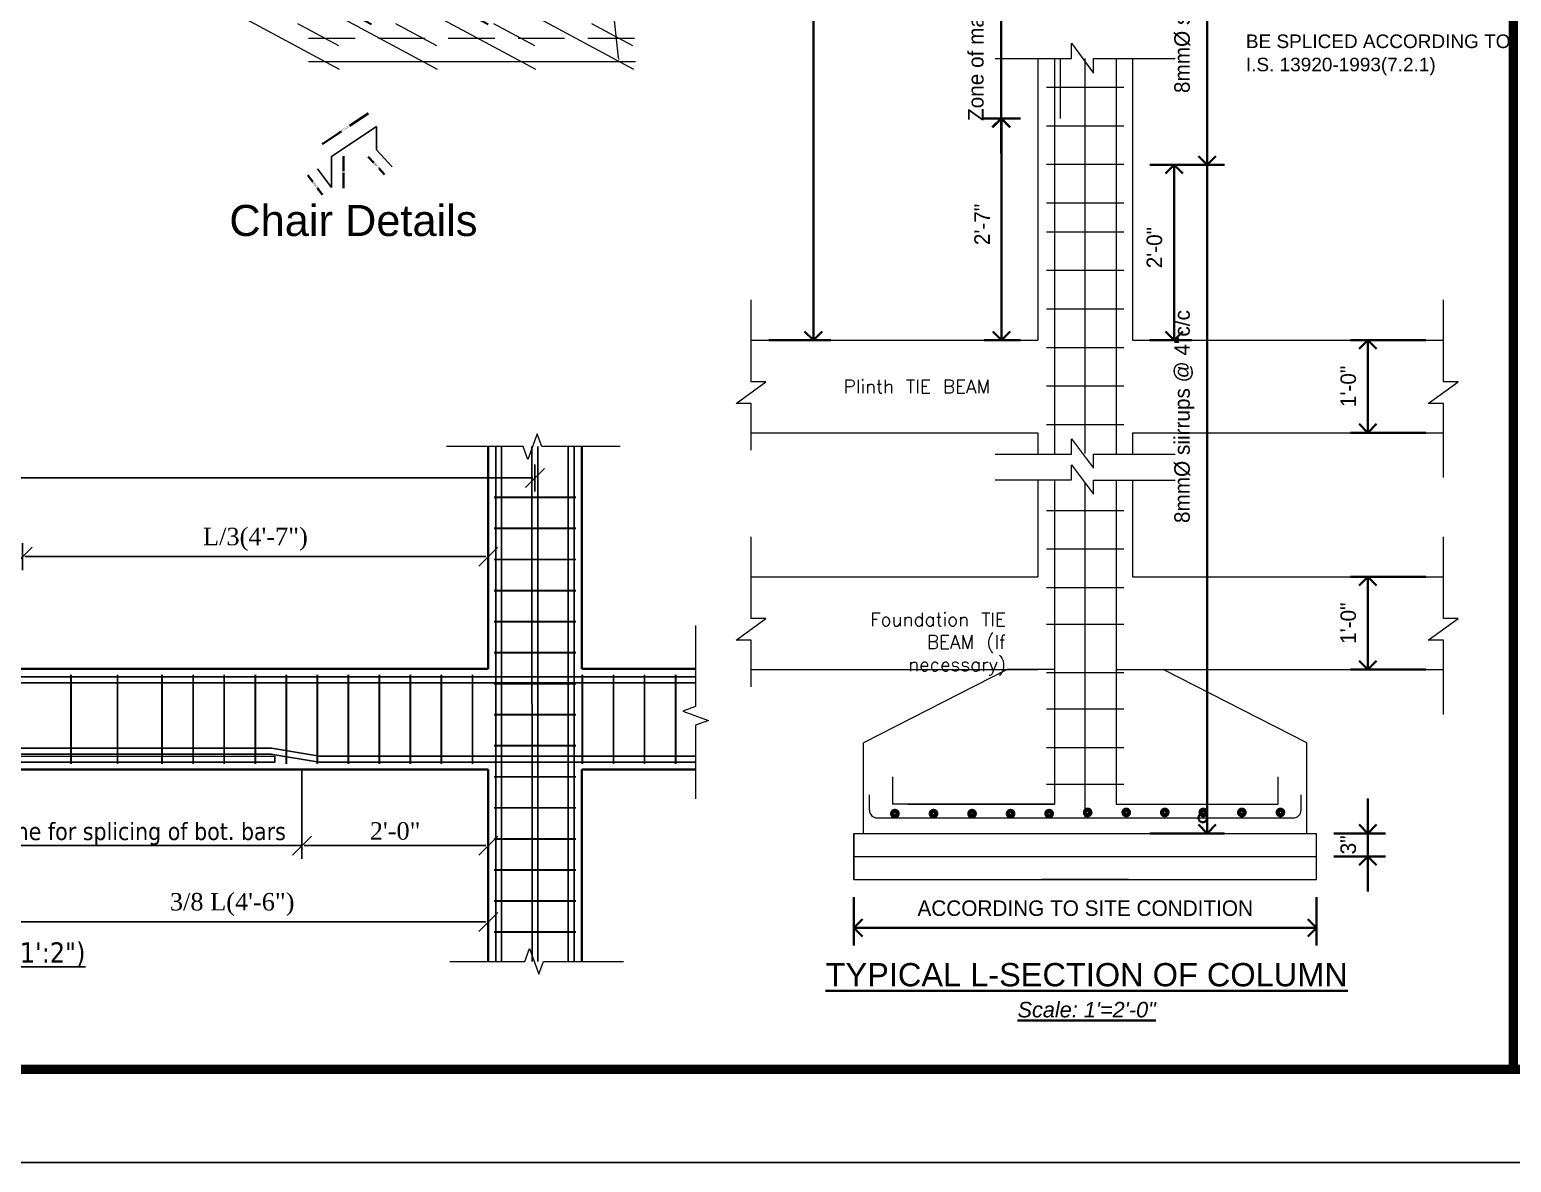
# Model space of a CAD drawing. Header units: inches. Extents: x -9998782 to 66725, y -6520505 to 8308.
# Drawn here: x -4994556 to -4993792, y -3259493 to -3258909 of the extents above; entities that cross this region are included whole.
import ezdxf

# ---------------------------------------------------------------- set-up
doc = ezdxf.new("R2010")
doc.units = ezdxf.units.IN
doc.header["$LTSCALE"] = 2
doc.header["$MEASUREMENT"] = 0
doc.header["$PDMODE"] = 34
doc.linetypes.add('ACAD_ISO02W100', pattern=[15, 12, -3])
doc.linetypes.add('DASHED2', pattern=[0.375, 0.25, -0.125])
doc.layers.get('0').update_dxf_attribs({"linetype": 'CONTINUOUS'})
doc.layers.get('DEFPOINTS').update_dxf_attribs({"color": 141, "linetype": 'CONTINUOUS'})
for name, color, linetype, lineweight in [('0_Dimension', 72, 'CONTINUOUS', 9), ('4TEXT', 7, 'CONTINUOUS', 20), ('BAR', 5, 'CONTINUOUS', 40), ('dimension', 160, 'CONTINUOUS', 15), ('HATCH', 60, 'ACAD_ISO02W100', 13), ('OUTLINE', 1, 'CONTINUOUS', 25), ('Rebars', 1, 'CONTINUOUS', 13), ('STIRRUPS', 14, 'CONTINUOUS', 18), ('TEXT', 181, 'CONTINUOUS', 25), ('texts', 152, 'CONTINUOUS', 35), ('TRENCH', 1, 'CONTINUOUS', 35), ('WALL SEC', 2, 'CONTINUOUS', 35)]:
    doc.layers.add(name, color=color, linetype=linetype, lineweight=lineweight)
doc.layers.add('DIM', color=5, linetype='CONTINUOUS')
doc.layers.add('WAll', color=20, linetype='CONTINUOUS')
doc.styles.add('arial narrow', font='ARIALN.TTF')
doc.styles.add('Capt 1', font='arial.ttf', dxfattribs={"height": 12})
doc.styles.add('Labels', font='arial.ttf', dxfattribs={"height": 8})
doc.styles.add('PRABIN', font='BKANT.TTF', dxfattribs={"height": 8})
doc.styles.add('PUMORI', font='arial.ttf')
doc.styles.add('ROMANS', font='Romans.shx', dxfattribs={"width": 0.8})
doc.styles.add('S2', font='txt.shx', dxfattribs={"height": 3})
doc.styles.add('TAHOMA', font='tahoma.ttf', dxfattribs={"height": 9})
doc.styles.add('times new roman', font='times.ttf', dxfattribs={"height": 7})
doc.dimstyles.new('1', dxfattribs={"dimtxt": 3, "dimasz": 0.15, "dimexe": 1, "dimexo": 1, "dimgap": 0.055, "dimtad": 1, "dimdec": 3, "dimlfac": 1000, "dimzin": 0, "dimdsep": 46, "dimlunit": 4, "dimtxsty": 'ROMANS', "dimblk": 'OBLIQUE', "dimcen": 0, "dimdle": 0.15, "dimclrd": 4, "dimclre": 4, "dimclrt": 7, "dimadec": 0, "dimazin": 0, "dimtfac": 1, "dimtdec": 3, "dimtofl": 0, "dimtmove": 2, "dimatfit": 3, "dimldrblk": 'OBLIQUE', "dimfxl": 2, "dimfxlon": 1, "dimtolj": 1, "dimtzin": 0, "dimlwd": -1, "dimarcsym": 0})
doc.dimstyles.new('ARROW', dxfattribs={"dimscale": 96, "dimtxt": 9, "dimasz": 0.125, "dimexe": 0.078125, "dimexo": 0.09375, "dimgap": 0.03125, "dimtad": 1, "dimdec": 0, "dimzin": 3, "dimdsep": 46, "dimlunit": 4, "dimtxsty": 'TAHOMA', "dimcen": 0.09375, "dimclrd": 256, "dimclre": 256, "dimclrt": 256, "dimadec": 0, "dimazin": 0, "dimtfac": 1, "dimtdec": 0, "dimtmove": 0, "dimatfit": 3, "dimfxl": 1, "dimfrac": 2, "dimtolj": 1, "dimtzin": 0, "dimarcsym": 0})
doc.dimstyles.new("Copy of S-2'", dxfattribs={"dimscale": 96, "dimtxt": 9, "dimasz": 0.09375, "dimexe": 0.09375, "dimexo": 0.09375, "dimgap": 0.0625, "dimtad": 1, "dimdec": 0, "dimlfac": 0.25, "dimzin": 3, "dimdsep": 46, "dimlunit": 3, "dimtxsty": 'PRABIN', "dimblk": 'OPEN90', "dimcen": 0.09375, "dimdle": 0.09375, "dimclrd": 256, "dimclre": 34, "dimclrt": 256, "dimadec": 0, "dimazin": 1, "dimtfac": 1, "dimtdec": 0, "dimtix": 1, "dimtmove": 0, "dimatfit": 3, "dimldrblk": 'DOTSMALL', "dimfxl": 1, "dimtolj": 1, "dimtzin": 1, "dimarcsym": 0})
doc.dimstyles.new("gan2'", dxfattribs={"dimscale": 96, "dimtxt": 0.09375, "dimasz": 0.012, "dimexe": 0.09375, "dimexo": 0.15625, "dimgap": 0.03, "dimtad": 1, "dimdec": 1, "dimlfac": 0.25, "dimzin": 3, "dimdsep": 46, "dimlunit": 4, "dimtxsty": 'times new roman', "dimblk": 'gg', "dimcen": 0.09375, "dimdle": 0.09375, "dimse1": 1, "dimse2": 1, "dimclre": 34, "dimadec": 0, "dimazin": 0, "dimtfac": 1, "dimtdec": 1, "dimtix": 1, "dimtmove": 0, "dimatfit": 3, "dimfxl": 1, "dimfrac": 2, "dimtolj": 1, "dimtzin": 1, "dimarcsym": 0})

# ---------------------------------------------------------------- blocks, each defined once
blk = doc.blocks.new('*D167')
at = {"layer": '0_Dimension', "color": 0, "linetype": 'Continuous', "lineweight": -2, "transparency": 16777216}
for p, q in [((143016.37, -37331.14), (143006.86, -37337.47)), ((142993.06, -37346.65), (143002.56, -37340.33))]:
    blk.add_line(p, q, dxfattribs=at)
at = {"layer": '0_Dimension', "color": 0, "linetype": 'Continuous', "lineweight": 5, "transparency": 16777216}
for p, q in [((143016.64, -37331.56), (143016.09, -37330.73)), ((142993.33, -37347.07), (142992.78, -37346.24))]:
    blk.add_line(p, q, dxfattribs=at)
at = {"layer": 'DEFPOINTS', "color": 0, "linetype": 'Continuous', "transparency": 16777216}
for p in [(143016.37, -37331.14), (143020.75, -37337.74), (142997.44, -37353.25)]:
    blk.add_point(p, dxfattribs=at)
at = {"layer": '0_Dimension', "linetype": 'Continuous', "transparency": 16777216, "insert": (143004.71, -37338.9), "char_height": 1, "attachment_point": 5, "rotation": 33.63863, "style": 'arial narrow'}
blk.add_mtext('\\A1;2\'-4" [711.20]', dxfattribs=at)
blk = doc.blocks.new('_Oblique')
at = {"color": 0, "linetype": 'ByBlock', "lineweight": -2}
blk.add_line((-0.5, -0.5), (0.5, 0.5), dxfattribs=at)
blk = doc.blocks.new('*D168')
at = {"layer": '0_Dimension', "color": 0, "linetype": 'Continuous', "lineweight": 5, "transparency": 16777216}
for p, q in [((143003.23, -37353.25), (143004.23, -37353.25)), ((143003.23, -37369.25), (143004.23, -37369.25))]:
    blk.add_line(p, q, dxfattribs=at)
at = {"layer": '0_Dimension', "color": 0, "linetype": 'Continuous', "lineweight": -2, "transparency": 16777216}
for p, q in [((143003.73, -37353.25), (143003.73, -37360.8)), ((143003.73, -37369.25), (143003.73, -37361.69))]:
    blk.add_line(p, q, dxfattribs=at)
at = {"layer": 'DEFPOINTS', "color": 0, "linetype": 'Continuous', "transparency": 16777216}
for p in [(142997.44, -37353.25), (142997.44, -37369.25), (143003.73, -37369.25)]:
    blk.add_point(p, dxfattribs=at)
at = {"layer": '0_Dimension', "linetype": 'Continuous', "transparency": 16777216, "insert": (143003.73, -37361.25), "char_height": 1, "attachment_point": 5, "rotation": 90, "style": 'arial narrow'}
blk.add_mtext('\\A1;3"', dxfattribs=at)
blk = doc.blocks.new('*D169')
at = {"layer": '0_Dimension', "color": 0, "linetype": 'Continuous', "lineweight": 5, "transparency": 16777216}
for p, q in [((142985.91, -37362.88), (142985.11, -37363.47)), ((142993.09, -37372.49), (142992.29, -37373.09))]:
    blk.add_line(p, q, dxfattribs=at)
at = {"layer": '0_Dimension', "color": 0, "linetype": 'Continuous', "lineweight": -2, "transparency": 16777216}
for p, q in [((142985.51, -37363.18), (142987.9, -37366.37)), ((142992.69, -37372.79), (142990.3, -37369.6))]:
    blk.add_line(p, q, dxfattribs=at)
at = {"layer": 'DEFPOINTS', "color": 0, "linetype": 'Continuous', "transparency": 16777216}
for p in [(142985.51, -37363.18), (142990.27, -37359.63), (142997.44, -37369.25)]:
    blk.add_point(p, dxfattribs=at)
at = {"layer": '0_Dimension', "linetype": 'Continuous', "transparency": 16777216, "insert": (142989.1, -37367.98), "char_height": 1, "attachment_point": 5, "rotation": 306.72217, "style": 'arial narrow'}
blk.add_mtext("\\A1;1' [304.80]", dxfattribs=at)
blk = doc.blocks.new('*D170')
at = {"layer": '0_Dimension', "color": 0, "linetype": 'Continuous', "lineweight": 5, "transparency": 16777216}
for p, q in [((143016.98, -37353.19), (143016.24, -37353.87)), ((143025.08, -37362.04), (143024.35, -37362.72))]:
    blk.add_line(p, q, dxfattribs=at)
at = {"layer": '0_Dimension', "color": 0, "linetype": 'Continuous', "lineweight": -2, "transparency": 16777216}
for p, q in [((143016.61, -37353.53), (143019.3, -37356.47)), ((143024.72, -37362.38), (143022.02, -37359.44))]:
    blk.add_line(p, q, dxfattribs=at)
at = {"layer": 'DEFPOINTS', "color": 0, "linetype": 'Continuous', "transparency": 16777216}
for p in [(143020.75, -37349.74), (143028.86, -37358.58), (143024.72, -37362.38)]:
    blk.add_point(p, dxfattribs=at)
at = {"layer": '0_Dimension', "linetype": 'Continuous', "transparency": 16777216, "insert": (143020.66, -37357.96), "char_height": 1, "attachment_point": 5, "rotation": 312.49167, "style": 'arial narrow'}
blk.add_mtext("\\A1;1' [304.80]", dxfattribs=at)
blk = doc.blocks.new('_Open90')
at = {"color": 0, "linetype": 'ByBlock', "lineweight": -2}
for p, q in [((0, 0), (-1, 0)), ((-0.5, 0.5), (0, 0)), ((0, 0), (-0.5, -0.5))]:
    blk.add_line(p, q, dxfattribs=at)
blk = doc.blocks.new('*D190')
at = {"layer": 'DEFPOINTS', "color": 0, "transparency": 16777216}
for p in [(98328.79, -11583.06), (98567.25, -11583.06), (98328.79, -11607.94)]:
    blk.add_point(p, dxfattribs=at)
at = {"layer": 'DIM', "color": 34, "lineweight": -2, "transparency": 16777216}
for p, q in [((98328.79, -11592.06), (98328.79, -11616.94)), ((98567.25, -11592.06), (98567.25, -11616.94))]:
    blk.add_line(p, q, dxfattribs=at)
at = {"layer": 'DIM', "lineweight": -2, "transparency": 16777216}
blk.add_line((98558.25, -11607.94), (98337.79, -11607.94), dxfattribs=at)
at = {"layer": 'DIM', "lineweight": -2, "transparency": 16777216, "xscale": 9, "yscale": 9, "zscale": 9, "rotation": 180}
blk.add_blockref('_Open90', (98328.79, -11607.94), dxfattribs=at)
at = {"layer": 'DIM', "lineweight": -2, "transparency": 16777216, "xscale": 9, "yscale": 9, "zscale": 9}
blk.add_blockref('_Open90', (98567.25, -11607.94), dxfattribs=at)
at = {"layer": 'DIM', "transparency": 16777216, "insert": (98448.02, -11597.82), "char_height": 8, "attachment_point": 5, "style": 'PRABIN'}
blk.add_mtext('\\A1;ACCORDING TO SITE CONDITION', dxfattribs=at)
blk = doc.blocks.new('_DOTSMALL')
at = {"color": 0, "linetype": 'ByBlock', "const_width": 0.5}
blk.add_lwpolyline([(-0.0625, 0, 1), (0.0625, 0, 1)], format="xyb", close=True, dxfattribs=at)
blk = doc.blocks.new('*D191')
at = {"layer": 'DEFPOINTS', "color": 0, "ltscale": 0.1, "transparency": 16777216}
for p in [(98632.63, -11305.04), (98593.74, -11352.74), (98632.63, -11352.74)]:
    blk.add_point(p, dxfattribs=at)
at = {"layer": 'OUTLINE', "color": 34, "lineweight": -2, "ltscale": 0.1, "transparency": 16777216}
for p, q in [((98623.63, -11305.04), (98584.74, -11305.04)), ((98623.63, -11352.74), (98584.74, -11352.74))]:
    blk.add_line(p, q, dxfattribs=at)
at = {"layer": 'OUTLINE', "lineweight": -2, "ltscale": 0.1, "transparency": 16777216}
blk.add_line((98593.74, -11314.04), (98593.74, -11343.74), dxfattribs=at)
at = {"layer": 'OUTLINE', "lineweight": -2, "ltscale": 0.1, "transparency": 16777216, "xscale": 9, "yscale": 9, "zscale": 9}
for p, rotation in [((98593.74, -11305.04), 90), ((98593.74, -11352.74), 270)]:
    blk.add_blockref('_Open90', p, dxfattribs=dict(at, rotation=rotation))
at = {"layer": 'OUTLINE', "lineweight": 18, "ltscale": 0.1, "transparency": 16777216, "insert": (98583.64, -11328.89), "char_height": 8, "attachment_point": 5, "rotation": 90, "style": 'PRABIN'}
blk.add_mtext('\\A1;1\'-0"', dxfattribs=at)
blk = doc.blocks.new('*D192')
at = {"layer": 'DEFPOINTS', "color": 0, "transparency": 16777216}
for p in [(98423.67, -11190.81), (98404.9, -11305.04), (98423.67, -11305.04)]:
    blk.add_point(p, dxfattribs=at)
at = {"layer": 'DIM', "color": 34, "lineweight": -2, "transparency": 16777216}
for p, q in [((98414.67, -11190.81), (98395.9, -11190.81)), ((98414.67, -11305.04), (98395.9, -11305.04))]:
    blk.add_line(p, q, dxfattribs=at)
at = {"layer": 'DIM', "lineweight": -2, "transparency": 16777216}
blk.add_line((98404.9, -11199.81), (98404.9, -11296.04), dxfattribs=at)
at = {"layer": 'DIM', "lineweight": -2, "transparency": 16777216, "xscale": 9, "yscale": 9, "zscale": 9}
for p, rotation in [((98404.9, -11190.81), 90), ((98404.9, -11305.04), 270)]:
    blk.add_blockref('_Open90', p, dxfattribs=dict(at, rotation=rotation))
at = {"layer": 'DIM', "transparency": 16777216, "insert": (98394.85, -11245.43), "char_height": 8, "attachment_point": 5, "rotation": 90, "style": 'PRABIN'}
blk.add_mtext('\\A1;2\'-7"', dxfattribs=at)
blk = doc.blocks.new('*D193')
at = {"layer": 'DEFPOINTS', "color": 0, "transparency": 16777216}
for p in [(98423.67, -11051.28), (98404.61, -11190.81), (98423.67, -11190.81)]:
    blk.add_point(p, dxfattribs=at)
at = {"layer": 'DIM', "lineweight": -2, "transparency": 16777216}
for p, q in [((98404.61, -11042.28), (98404.61, -11033.28)), ((98404.61, -11051.28), (98404.61, -11190.81)), ((98404.61, -11199.81), (98404.61, -11208.81))]:
    blk.add_line(p, q, dxfattribs=at)
at = {"layer": 'DIM', "color": 34, "lineweight": -2, "transparency": 16777216}
for p, q in [((98414.67, -11051.28), (98395.61, -11051.28)), ((98414.67, -11190.81), (98395.61, -11190.81))]:
    blk.add_line(p, q, dxfattribs=at)
at = {"layer": 'DIM', "lineweight": -2, "transparency": 16777216, "xscale": 9, "yscale": 9, "zscale": 9}
for p, rotation in [((98404.61, -11051.28), 270), ((98404.61, -11190.81), 90)]:
    blk.add_blockref('_Open90', p, dxfattribs=dict(at, rotation=rotation))
at = {"layer": 'DIM', "transparency": 16777216, "insert": (98392.81, -11121.04), "char_height": 8, "attachment_point": 5, "rotation": 90, "style": 'PRABIN'}
blk.add_mtext('\\A1;Zone of main bar over lapping', dxfattribs=at)
blk = doc.blocks.new('*D194')
at = {"layer": 'DEFPOINTS', "color": 0, "transparency": 16777216}
for p in [(98472.36, -11214.66), (98472.36, -11305.04), (98493.82, -11305.04)]:
    blk.add_point(p, dxfattribs=at)
at = {"layer": 'DIM', "color": 34, "lineweight": -2, "transparency": 16777216}
for p, q in [((98481.36, -11214.66), (98502.82, -11214.66)), ((98481.36, -11305.04), (98502.82, -11305.04))]:
    blk.add_line(p, q, dxfattribs=at)
at = {"layer": 'DIM', "lineweight": -2, "transparency": 16777216}
blk.add_line((98493.82, -11223.66), (98493.82, -11296.04), dxfattribs=at)
at = {"layer": 'DIM', "lineweight": -2, "transparency": 16777216, "xscale": 9, "yscale": 9, "zscale": 9}
for p, rotation in [((98493.82, -11214.66), 90), ((98493.82, -11305.04), 270)]:
    blk.add_blockref('_Open90', p, dxfattribs=dict(at, rotation=rotation))
at = {"layer": 'DIM', "transparency": 16777216, "insert": (98483.72, -11257.35), "char_height": 8, "attachment_point": 5, "rotation": 90, "style": 'PRABIN'}
blk.add_mtext('\\A1;2\'-0"', dxfattribs=at)
blk = doc.blocks.new('*D195')
at = {"layer": 'DEFPOINTS', "color": 0, "transparency": 16777216}
for p in [(98472.36, -11027.43), (98510.86, -11027.43), (98472.36, -11214.66)]:
    blk.add_point(p, dxfattribs=at)
at = {"layer": 'DIM', "color": 34, "lineweight": -2, "transparency": 16777216}
for p, q in [((98481.36, -11027.43), (98519.86, -11027.43)), ((98481.36, -11214.66), (98519.86, -11214.66))]:
    blk.add_line(p, q, dxfattribs=at)
at = {"layer": 'DIM', "lineweight": -2, "transparency": 16777216}
blk.add_line((98510.86, -11205.66), (98510.86, -11036.43), dxfattribs=at)
at = {"layer": 'DIM', "lineweight": -2, "transparency": 16777216, "xscale": 9, "yscale": 9, "zscale": 9}
for p, rotation in [((98510.86, -11027.43), 90), ((98510.86, -11214.66), 270)]:
    blk.add_blockref('_Open90', p, dxfattribs=dict(at, rotation=rotation))
at = {"layer": 'DIM', "transparency": 16777216, "insert": (98499.13, -11121.04), "char_height": 8, "attachment_point": 5, "rotation": 90, "style": 'PRABIN'}
blk.add_mtext('\\A1;8mm%%C stirrups @  5"c/c', dxfattribs=at)
blk = doc.blocks.new('*D198')
at = {"layer": 'DEFPOINTS', "color": 0, "transparency": 16777216}
for p in [(98275.84, -10928.07), (98275.84, -11305.04), (98307.89, -11305.04)]:
    blk.add_point(p, dxfattribs=at)
at = {"layer": 'DIM', "color": 34, "lineweight": -2, "transparency": 16777216}
for p, q in [((98284.84, -10928.07), (98316.89, -10928.07)), ((98284.84, -11305.04), (98316.89, -11305.04))]:
    blk.add_line(p, q, dxfattribs=at)
at = {"layer": 'DIM', "lineweight": -2, "transparency": 16777216}
blk.add_line((98307.89, -10937.07), (98307.89, -11296.04), dxfattribs=at)
at = {"layer": 'DIM', "lineweight": -2, "transparency": 16777216, "xscale": 9, "yscale": 9, "zscale": 9}
for p, rotation in [((98307.89, -10928.07), 90), ((98307.89, -11305.04), 270)]:
    blk.add_blockref('_Open90', p, dxfattribs=dict(at, rotation=rotation))
at = {"layer": 'DIM', "transparency": 16777216, "insert": (98297.78, -11078.46), "char_height": 8, "attachment_point": 5, "rotation": 90, "style": 'PRABIN'}
blk.add_mtext('\\A1;FLOOR  HEIGHT', dxfattribs=at)
blk = doc.blocks.new('*D199')
at = {"layer": 'DEFPOINTS', "color": 0, "transparency": 16777216}
for p in [(98567.25, -11559.21), (98567.25, -11571.14), (98593.74, -11571.14)]:
    blk.add_point(p, dxfattribs=at)
at = {"layer": 'DIM', "lineweight": -2, "transparency": 16777216}
for p, q in [((98593.74, -11550.21), (98593.74, -11541.21)), ((98593.74, -11559.21), (98593.74, -11571.14)), ((98593.74, -11580.14), (98593.74, -11589.14))]:
    blk.add_line(p, q, dxfattribs=at)
at = {"layer": 'DIM', "color": 34, "lineweight": -2, "transparency": 16777216}
for p, q in [((98576.25, -11559.21), (98602.74, -11559.21)), ((98576.25, -11571.14), (98602.74, -11571.14))]:
    blk.add_line(p, q, dxfattribs=at)
at = {"layer": 'DIM', "lineweight": -2, "transparency": 16777216, "xscale": 9, "yscale": 9, "zscale": 9}
for p, rotation in [((98593.74, -11559.21), 270), ((98593.74, -11571.14), 90)]:
    blk.add_blockref('_Open90', p, dxfattribs=dict(at, rotation=rotation))
at = {"layer": 'DIM', "transparency": 16777216, "insert": (98583.64, -11565.18), "char_height": 8, "attachment_point": 5, "rotation": 90, "style": 'PRABIN'}
blk.add_mtext('\\A1;3"', dxfattribs=at)
blk = doc.blocks.new('*D200')
at = {"layer": 'DEFPOINTS', "color": 0, "transparency": 16777216}
for p in [(98472.36, -11134.62), (98510.86, -11134.62), (98472.36, -11559.21)]:
    blk.add_point(p, dxfattribs=at)
at = {"layer": 'DIM', "color": 34, "lineweight": -2, "transparency": 16777216}
for p, q in [((98481.36, -11134.62), (98519.86, -11134.62)), ((98481.36, -11559.21), (98519.86, -11559.21))]:
    blk.add_line(p, q, dxfattribs=at)
at = {"layer": 'DIM', "lineweight": -2, "transparency": 16777216}
blk.add_line((98510.86, -11550.21), (98510.86, -11143.62), dxfattribs=at)
at = {"layer": 'DIM', "lineweight": -2, "transparency": 16777216, "xscale": 9, "yscale": 9, "zscale": 9}
for p, rotation in [((98510.86, -11134.62), 90), ((98510.86, -11559.21), 270)]:
    blk.add_blockref('_Open90', p, dxfattribs=dict(at, rotation=rotation))
at = {"layer": 'DIM', "transparency": 16777216, "insert": (98499.13, -11344.42), "char_height": 8, "attachment_point": 5, "rotation": 90, "style": 'PRABIN'}
blk.add_mtext('\\A1;8mm%%C siirrups @ 4"c/c', dxfattribs=at)
blk = doc.blocks.new('*D201')
at = {"layer": 'DEFPOINTS', "color": 0, "ltscale": 0.1, "transparency": 16777216}
for p in [(98632.63, -11427.07), (98593.74, -11474.76), (98632.63, -11474.76)]:
    blk.add_point(p, dxfattribs=at)
at = {"layer": 'OUTLINE', "color": 34, "lineweight": -2, "ltscale": 0.1, "transparency": 16777216}
for p, q in [((98623.63, -11427.07), (98584.74, -11427.07)), ((98623.63, -11474.76), (98584.74, -11474.76))]:
    blk.add_line(p, q, dxfattribs=at)
at = {"layer": 'OUTLINE', "lineweight": -2, "ltscale": 0.1, "transparency": 16777216}
blk.add_line((98593.74, -11436.07), (98593.74, -11465.76), dxfattribs=at)
at = {"layer": 'OUTLINE', "lineweight": -2, "ltscale": 0.1, "transparency": 16777216, "xscale": 9, "yscale": 9, "zscale": 9}
for p, rotation in [((98593.74, -11427.07), 90), ((98593.74, -11474.76), 270)]:
    blk.add_blockref('_Open90', p, dxfattribs=dict(at, rotation=rotation))
at = {"layer": 'OUTLINE', "lineweight": 18, "ltscale": 0.1, "transparency": 16777216, "insert": (98583.64, -11450.91), "char_height": 8, "attachment_point": 5, "rotation": 90, "style": 'PRABIN'}
blk.add_mtext('\\A1;1\'-0"', dxfattribs=at)
blk = doc.blocks.new('*D179')
at = {"layer": 'DEFPOINTS', "color": 0, "transparency": 16777216}
for p in [(78289.18, 76194.18), (78457.18, 76188.9), (78289.18, 76149.76)]:
    blk.add_point(p, dxfattribs=at)
at = {"layer": 'DIM', "lineweight": -2, "transparency": 16777216}
for p, q in [((78289.18, 76194.09), (78289.18, 76149.68)), ((78457.18, 76188.8), (78457.18, 76149.68)), ((78457.05, 76149.76), (78289.3, 76149.76))]:
    blk.add_line(p, q, dxfattribs=at)
at = {"layer": 'DIM', "transparency": 16777216}
for points in [[(78289.3, 76149.78), (78289.3, 76149.74), (78289.18, 76149.76)], [(78457.05, 76149.78), (78457.05, 76149.74), (78457.18, 76149.76)]]:
    blk.add_solid(points, dxfattribs=at)
at = {"layer": 'DIM', "transparency": 16777216, "insert": (78373.18, 76155.8), "char_height": 9, "attachment_point": 5, "style": 'TAHOMA'}
blk.add_mtext('\\A1;zone for splicing of bot. bars', dxfattribs=at)
blk = doc.blocks.new('gg')
at = {"layer": 'DIM'}
for p, q in [((-4.24, -4.24), (4.24, 4.24)), ((0, 6), (0, -6))]:
    blk.add_line(p, q, dxfattribs=at)
blk = doc.blocks.new('*D182')
at = {"layer": 'DEFPOINTS', "color": 0, "transparency": 16777216}
for p in [(78457.18, 76188.9), (78553.18, 76188.9), (78457.18, 76149.76)]:
    blk.add_point(p, dxfattribs=at)
at = {"layer": 'DIM', "color": 0, "lineweight": -2, "transparency": 16777216}
blk.add_line((78552.03, 76149.76), (78458.33, 76149.76), dxfattribs=at)
at = {"layer": 'DIM', "color": 0, "lineweight": -2, "transparency": 16777216, "xscale": 1.152, "yscale": 1.152, "zscale": 1.152, "rotation": 180}
blk.add_blockref('gg', (78457.18, 76149.76), dxfattribs=at)
at = {"layer": 'DIM', "color": 0, "lineweight": -2, "transparency": 16777216, "xscale": 1.152, "yscale": 1.152, "zscale": 1.152}
blk.add_blockref('gg', (78553.18, 76149.76), dxfattribs=at)
at = {"layer": 'DIM', "color": 0, "transparency": 16777216, "insert": (78505.18, 76157.22), "char_height": 9, "attachment_point": 5, "style": 'times new roman'}
blk.add_mtext('\\A1;2\'-0"', dxfattribs=at)
blk = doc.blocks.new('*D183')
at = {"layer": 'DEFPOINTS', "color": 0, "transparency": 16777216}
for p in [(78289.18, 76125.78), (78553.18, 76125.78), (78289.18, 76110.44)]:
    blk.add_point(p, dxfattribs=at)
at = {"layer": 'DIM', "color": 0, "lineweight": -2, "transparency": 16777216}
blk.add_line((78552.03, 76110.44), (78290.33, 76110.44), dxfattribs=at)
at = {"layer": 'DIM', "color": 0, "lineweight": -2, "transparency": 16777216, "xscale": 1.152, "yscale": 1.152, "zscale": 1.152, "rotation": 180}
blk.add_blockref('gg', (78289.18, 76110.44), dxfattribs=at)
at = {"layer": 'DIM', "color": 0, "lineweight": -2, "transparency": 16777216, "xscale": 1.152, "yscale": 1.152, "zscale": 1.152}
blk.add_blockref('gg', (78553.18, 76110.44), dxfattribs=at)
at = {"layer": 'DIM', "color": 0, "transparency": 16777216, "insert": (78421.18, 76119.35), "char_height": 9, "attachment_point": 5, "style": 'times new roman'}
blk.add_mtext('\\A1;3/8 L(4\'-6")', dxfattribs=at)
blk = doc.blocks.new('*D186')
at = {"layer": 'DEFPOINTS', "color": 0, "transparency": 16777216}
for p in [(78553.18, 76298.67), (78313.14, 76240.9), (78553.18, 76240.9)]:
    blk.add_point(p, dxfattribs=at)
at = {"layer": 'DIM', "color": 0, "lineweight": -2, "transparency": 16777216}
blk.add_line((78314.29, 76298.67), (78552.03, 76298.67), dxfattribs=at)
at = {"layer": 'DIM', "color": 0, "lineweight": -2, "transparency": 16777216, "xscale": 1.152, "yscale": 1.152, "zscale": 1.152, "rotation": 180}
blk.add_blockref('gg', (78313.14, 76298.67), dxfattribs=at)
at = {"layer": 'DIM', "color": 0, "lineweight": -2, "transparency": 16777216, "xscale": 1.152, "yscale": 1.152, "zscale": 1.152}
blk.add_blockref('gg', (78553.18, 76298.67), dxfattribs=at)
at = {"layer": 'DIM', "color": 0, "transparency": 16777216, "insert": (78433.16, 76307.59), "char_height": 9, "attachment_point": 5, "style": 'times new roman'}
blk.add_mtext('\\A1;L/3(4\'-7")', dxfattribs=at)
blk = doc.blocks.new('*D187')
at = {"layer": 'DEFPOINTS', "color": 0, "transparency": 16777216}
for p in [(78313.14, 76298.67), (78313.14, 76224.04), (78073.11, 76221.81)]:
    blk.add_point(p, dxfattribs=at)
at = {"layer": 'DIM', "color": 0, "lineweight": -2, "transparency": 16777216}
blk.add_line((78074.26, 76298.67), (78311.99, 76298.67), dxfattribs=at)
at = {"layer": 'DIM', "color": 0, "lineweight": -2, "transparency": 16777216, "xscale": 1.152, "yscale": 1.152, "zscale": 1.152, "rotation": 180}
blk.add_blockref('gg', (78073.11, 76298.67), dxfattribs=at)
at = {"layer": 'DIM', "color": 0, "lineweight": -2, "transparency": 16777216, "xscale": 1.152, "yscale": 1.152, "zscale": 1.152}
blk.add_blockref('gg', (78313.14, 76298.67), dxfattribs=at)
at = {"layer": 'DIM', "color": 0, "transparency": 16777216, "insert": (78193.12, 76307.6), "char_height": 9, "attachment_point": 5, "style": 'times new roman'}
blk.add_mtext('\\A1;zone for splicing of top bars', dxfattribs=at)
blk = doc.blocks.new('*D189')
at = {"layer": 'DEFPOINTS', "color": 0, "transparency": 16777216}
for p in [(77808.97, 76349.3), (78577.28, 76348.11), (78577.28, 76339.22)]:
    blk.add_point(p, dxfattribs=at)
at = {"layer": 'DIM', "color": 0, "lineweight": -2, "transparency": 16777216}
blk.add_line((77810.12, 76339.22), (78576.13, 76339.22), dxfattribs=at)
at = {"layer": 'DIM', "color": 0, "lineweight": -2, "transparency": 16777216, "xscale": 1.152, "yscale": 1.152, "zscale": 1.152, "rotation": 180}
blk.add_blockref('gg', (77808.97, 76339.22), dxfattribs=at)
at = {"layer": 'DIM', "color": 0, "lineweight": -2, "transparency": 16777216, "xscale": 1.152, "yscale": 1.152, "zscale": 1.152}
blk.add_blockref('gg', (78577.28, 76339.22), dxfattribs=at)
at = {"layer": 'DIM', "color": 0, "transparency": 16777216, "insert": (78193.12, 76348.13), "char_height": 9, "attachment_point": 5, "style": 'times new roman'}
blk.add_mtext('\\A1;L(13\'-6")', dxfattribs=at)
blk = doc.blocks.new('MM')
at = {"layer": 'BAR', "linetype": 'DASHED2', "lineweight": 0, "ltscale": 48}
for p, q in [((142852.1890701, -37220.3164975), (143020.7097715, -37220.3164975)), ((142853.1990374, -37216.3164975), (143001.5204004, -37296.3164975)), ((142903.7552484, -37216.3164975), (143052.0766114, -37296.3164975)), ((142954.3114575, -37216.3164975), (143102.6328214, -37296.3164975)), ((143004.8676695, -37216.3164975), (143153.1890319, -37296.3164975)), ((142896.6854786, -37244.3164975), (143065.2061809, -37244.3164975)), ((142941.181888, -37268.3164975), (143109.7025903, -37268.3164975)), ((142985.6782964, -37292.3164975), (143154.1989983, -37292.3164975))]:
    blk.add_line(p, q, dxfattribs=at)
at = {"layer": 'dimension', "linetype": 'Continuous', "extrusion": (0, 0, -1)}
for points in [[(-143011.9254507, -37218.3488514), (-143006.7694787, -37190.033128), (-142957.3694881, -37190.033128)], [(-143057.3625559, -37273.0751374), (-143100.3170675, -37247.3309377), (-143119.4821833, -37247.3309377)], [(-143145.5545567, -37302.3284588), (-143141.4834398, -37265.2714449), (-143184.27541, -37265.2714449)]]:
    blk.add_lwpolyline(points, dxfattribs=at)
for points in [[(-143011.5975097, -37218.4085658), (-143012.2837371, -37220.3164975), (-143012.2533921, -37218.2891371)], [(-143057.1911968, -37272.7892227), (-143055.6470693, -37274.1032916), (-143057.5339154, -37273.361052)], [(-143145.2232169, -37302.3648601), (-143145.7729629, -37304.3164975), (-143145.8858961, -37302.2920575)]]:
    blk.add_solid(points, dxfattribs=at)
at = {"layer": 'WAll', "lineweight": 0, "ltscale": 48}
for p, q in [((142853.1990374, -37228.3164975), (143001.5204004, -37308.3164975)), ((142903.7552484, -37228.3164975), (143052.0766114, -37308.3164975)), ((142954.3114575, -37228.3164975), (143102.6328214, -37308.3164975)), ((143004.8676695, -37228.3164975), (143153.1890319, -37308.3164975)), ((142852.1890701, -37232.3164975), (143020.7097715, -37232.3164975)), ((142896.6854786, -37256.3164975), (143065.2061809, -37256.3164975)), ((142941.181888, -37280.3164975), (143109.7025903, -37280.3164975)), ((142985.6782964, -37304.3164975), (143154.1989983, -37304.3164975))]:
    blk.add_line(p, q, dxfattribs=at)
at = {"layer": 'WAll', "linetype": 'Continuous'}
for p, q in [((142997.4425999, -37353.2463377), (143020.7539421, -37337.7356542)), ((143020.7539421, -37337.7356542), (143020.7539421, -37349.7356542)), ((143020.7539421, -37349.7356542), (143028.8597384, -37358.5841611)), ((142997.4425999, -37369.2463377), (142997.4425999, -37353.2463377)), ((142990.2673756, -37359.6278045), (142997.4425999, -37369.2463377))]:
    blk.add_line(p, q, dxfattribs=at)
at = {"layer": 'WAll', "lineweight": 30}
for points in [[(142996.9619249, -37263.1648123), (143007.5235733, -37268.8614418), (142995.5235733, -37268.8614418), (142995.5235733, -37279.3451415), (143007.5235733, -37279.3451415), (143018.0852207, -37285.041771)], [(143057.085421, -37263.1648123), (143067.6470679, -37268.8614418), (143055.6470693, -37268.8614418), (143055.6470693, -37279.3451415), (143067.6470679, -37279.3451415), (143078.2087167, -37285.041771)]]:
    blk.add_lwpolyline(points, dxfattribs=at)
at = {"layer": '4TEXT', "lineweight": 15, "ltscale": 48, "char_height": 6, "attachment_point": 9, "style": 'PUMORI'}
for s, insert in [('TOP BAR', (142999.0846261, -37189.0594714)), ('CHAIR', (143125.253764, -37245.7824194)), ('BOTTOM BAR', (143189.4459542, -37263.1000116))]:
    blk.add_mtext(s, dxfattribs=dict(at, insert=insert))
at = {"layer": '4TEXT', "lineweight": 15, "insert": (143008.8331996, -37386.3339774), "char_height": 16, "width": 826.180870652, "attachment_point": 5, "style": 'PUMORI'}
blk.add_mtext('Chair Details', dxfattribs=at)
at = {"layer": '0_Dimension', "linetype": 'Continuous'}
for p1, p2, distance, picture, middle in [((142997.4425999, -37353.2463377), (143020.7539421, -37337.7356542), 7.9184476, '*D167', (143004.7118233, -37338.8985087)), ((143020.7539421, -37349.7356542), (143028.8597384, -37358.5841611), -5.6197117, '*D170', (143020.6630022, -37357.9559275)), ((142997.4425999, -37369.2463377), (142990.2673756, -37359.6278045), 5.9329222, '*D169', (142989.0994874, -37367.9845747))]:
    dim = blk.add_aligned_dim(p1=p1, p2=p2, distance=distance, dimstyle='1', dxfattribs=at)
    dim.commit()
    dim.dimension.update_dxf_attribs({"geometry": picture, "text_midpoint": middle})
dim = blk.add_aligned_dim(p1=(142997.4425999, -37353.2463377), p2=(142997.4425999, -37369.2463377), distance=6.2827792, text='3"', dimstyle='1', dxfattribs=at)
dim.commit()
dim.dimension.update_dxf_attribs({"geometry": '*D168', "text_midpoint": (143003.7253791, -37361.2463377)})
blk = doc.blocks.new('FGDF')
at = {"layer": 'DIM'}
for p, q in [((98328.79, -11583.06), (98328.79, -11559.21)), ((98470.37, -11583.06), (98425.66, -11583.06))]:
    blk.add_line(p, q, dxfattribs=at)
at = {"layer": 'HATCH'}
blk.add_line((98508.55, -11551.27), (98517.57, -11551.27), dxfattribs=at)
at = {"layer": 'HATCH', "const_width": 2.25}
for points in [[(98348.55, -11549.06, 1), (98351.3, -11549.06, 1)], [(98368.43, -11549.06, 1), (98371.17, -11549.06, 1)], [(98388.3, -11549.06, 1), (98391.04, -11549.06, 1)], [(98408.17, -11549.06, 1), (98410.91, -11549.06, 1)], [(98428.04, -11549.06, 1), (98430.79, -11549.06, 1)], [(98447.91, -11548.44, 1), (98450.66, -11548.44, 1)], [(98467.79, -11548.44, 1), (98470.53, -11548.44, 1)], [(98487.66, -11548.44, 1), (98490.4, -11548.44, 1)], [(98507.53, -11548.44, 1), (98510.27, -11548.44, 1)], [(98527.4, -11548.44, 1), (98530.15, -11548.44, 1)], [(98547.27, -11548.44, 1), (98550.02, -11548.44, 1)]]:
    blk.add_lwpolyline(points, format="xyb", close=True, dxfattribs=at)
at = {"layer": 'OUTLINE', "lineweight": 18, "ltscale": 0.1}
for p, q in [((98423.67, -11159.85), (98423.67, -11305.04)), ((98472.36, -11159.85), (98472.36, -11305.04)), ((98423.67, -11276.87), (98423.67, -11305.04)), ((98472.36, -11276.87), (98472.36, -11305.04)), ((98275.84, -11305.04), (98423.67, -11305.04)), ((98472.36, -11305.04), (98632.63, -11305.04)), ((98275.84, -11352.74), (98423.67, -11352.74)), ((98423.67, -11352.74), (98423.67, -11363.74)), ((98423.67, -11352.74), (98423.67, -11363.74)), ((98472.36, -11352.74), (98472.36, -11363.74)), ((98472.36, -11352.74), (98632.63, -11352.74)), ((98472.36, -11352.74), (98472.36, -11363.74)), ((98423.67, -11377.11), (98423.67, -11427.07)), ((98472.36, -11377.12), (98472.36, -11427.07)), ((98275.84, -11427.07), (98423.67, -11427.07)), ((98472.36, -11427.07), (98632.63, -11427.07)), ((98275.84, -11474.76), (98423.67, -11474.76)), ((98407.78, -11474.76), (98333.75, -11512.52)), ((98432.12, -11474.76), (98407.78, -11474.76)), ((98463.91, -11474.76), (98488.26, -11474.76)), ((98472.36, -11474.76), (98632.63, -11474.76)), ((98562.28, -11512.52), (98488.26, -11474.76)), ((98333.75, -11559.21), (98333.75, -11512.52)), ((98562.28, -11559.21), (98562.28, -11512.52)), ((98328.79, -11559.21), (98567.25, -11559.21)), ((98567.25, -11583.06), (98567.25, -11559.21)), ((98328.79, -11571.14), (98567.25, -11571.14)), ((98328.79, -11583.06), (98567.25, -11583.06))]:
    blk.add_line(p, q, dxfattribs=at)
for points in [[(98401.51, -11159.85), (98440.98, -11159.85), (98440.98, -11152.01), (98452.2, -11167.42), (98452.2, -11159.85), (98494.31, -11159.85)], [(98275.84, -11361.74), (98275.84, -11337.67), (98268, -11337.67), (98283.41, -11326.45), (98275.84, -11326.45), (98275.84, -11284.33)], [(98632.63, -11375.91), (98632.63, -11337.67), (98624.79, -11337.67), (98640.2, -11326.45), (98632.63, -11326.45), (98632.63, -11284.33)], [(98401.51, -11363.74), (98440.98, -11363.74), (98440.98, -11355.9), (98452.2, -11370.98), (98452.2, -11363.74), (98494.31, -11363.74)], [(98401.51, -11377.11), (98440.98, -11377.11), (98440.98, -11369.28), (98452.2, -11384.35), (98452.2, -11377.12), (98494.31, -11377.12)], [(98275.84, -11483.76), (98275.84, -11459.69), (98268, -11459.69), (98283.41, -11448.47), (98275.84, -11448.47), (98275.84, -11406.36)], [(98632.63, -11497.93), (98632.63, -11459.69), (98624.79, -11459.69), (98640.2, -11448.47), (98632.63, -11448.47), (98632.63, -11406.36)]]:
    blk.add_lwpolyline(points, dxfattribs=at)
at = {"layer": 'Rebars'}
for p, q in [((98432.12, -11159.85), (98432.12, -11305.04)), ((98435.06, -11159.85), (98435.06, -11190.81)), ((98447.99, -11305.04), (98447.99, -11159.85)), ((98463.91, -11159.85), (98463.91, -11305.04)), ((98432.12, -11305.04), (98432.12, -11363.46)), ((98447.99, -11363.46), (98447.99, -11305.04)), ((98463.91, -11305.04), (98463.91, -11363.46)), ((98432.12, -11377.11), (98432.12, -11474.76)), ((98447.99, -11474.76), (98447.99, -11378.7)), ((98463.91, -11377.12), (98463.91, -11474.76)), ((98432.12, -11474.76), (98432.12, -11544.22)), ((98447.99, -11551.27), (98447.99, -11474.76)), ((98463.91, -11474.76), (98463.91, -11544.22)), ((98348.66, -11530.14), (98348.66, -11544.22)), ((98547.38, -11530.14), (98547.38, -11544.22)), ((98336.73, -11547.29), (98336.73, -11539.34)), ((98559.3, -11547.29), (98559.3, -11539.34)), ((98432.12, -11544.22), (98348.66, -11544.22)), ((98356.61, -11544.22), (98432.12, -11544.22)), ((98463.91, -11544.22), (98547.38, -11544.22)), ((98340.71, -11551.27), (98555.33, -11551.27))]:
    blk.add_line(p, q, dxfattribs=at)
for centre, start, end in [((98340.71, -11547.29), 180, 270), ((98555.33, -11547.29), 270, 0)]:
    blk.add_arc(centre, 3.97, start, end, dxfattribs=at)
at = {"layer": 'STIRRUPS', "ltscale": 0.1}
for p, q in [((98428.09, -11174.67), (98467.89, -11174.67)), ((98428.09, -11194.54), (98467.89, -11194.54)), ((98428.09, -11214.41), (98467.89, -11214.41)), ((98428.09, -11234.28), (98467.89, -11234.28)), ((98428.09, -11249.15), (98467.89, -11249.15)), ((98428.09, -11249.15), (98467.89, -11249.15)), ((98428.09, -11269.03), (98467.89, -11269.03)), ((98428.09, -11288.9), (98467.89, -11288.9)), ((98428.09, -11308.77), (98467.89, -11308.77)), ((98428.09, -11308.77), (98467.89, -11308.77)), ((98428.09, -11328.64), (98467.89, -11328.64)), ((98428.09, -11348.51), (98467.89, -11348.51)), ((98428.09, -11392.79), (98467.89, -11392.79)), ((98428.09, -11412.66), (98467.89, -11412.66)), ((98428.09, -11432.53), (98467.89, -11432.53)), ((98428.09, -11451.41), (98467.89, -11451.41)), ((98428.09, -11476.25), (98467.89, -11476.25)), ((98428.09, -11495.13), (98467.89, -11495.13)), ((98428.09, -11515), (98467.89, -11515)), ((98428.09, -11533.88), (98467.89, -11533.88))]:
    blk.add_line(p, q, dxfattribs=at)
at = {"layer": 'HATCH', "xscale": 8.942399999999907, "yscale": 8.942399999999907, "zscale": 8.94239999999852, "rotation": 270}
blk.add_blockref('_DOTSMALL', (98508.63, -11551.27), dxfattribs=at)
at = {"layer": 'DIM', "char_height": 6.9552, "style": 'S2'}
for s, insert, width, attachment_point in [('Plinth TIE BEAM', (98323.49, -11325.42), 136.4032, 1), ('Foundation TIE BEAM (If necessary)', (98407.16, -11445.49), 105.3216, 3)]:
    blk.add_mtext(s, dxfattribs=dict(at, insert=insert, width=width, attachment_point=attachment_point))
at = {"layer": 'texts', "color": 254, "ltscale": 0.1, "style": 'Labels'}
for s, p in [('BE SPLICED ACCORDING TO', (98530.85, -11154.51)), ('I.S. 13920-1993(7.2.1)', (98530.85, -11166.49))]:
    blk.add_text(s, height=7, dxfattribs=at).set_placement(p)
at = {"layer": 'texts', "ltscale": 0.1, "insert": (98448.77, -11640.12), "char_height": 12, "width": 399.2872, "attachment_point": 5, "style": 'Capt 1'}
blk.add_mtext('{\\LTYPICAL L-SECTION OF COLUMN\\P\\fArial|b0|i1|c0|p34;\\H0.66667x;Scale: 1\'=2\'-0"}', dxfattribs=at)
at = {"layer": 'DIM'}
for base, p1, p2, text, picture, middle in [((98307.89, -11305.04), (98275.84, -10928.07), (98275.84, -11305.04), 'FLOOR  HEIGHT', '*D198', (98307.89, -11078.46)), ((98510.86, -11134.62), (98472.36, -11559.21), (98472.36, -11134.62), '8mm%%C siirrups @ 4"c/c', '*D200', (98510.86, -11344.42)), ((98404.9, -11305.04), (98423.67, -11190.81), (98423.67, -11305.04), '2\'-7"', '*D192', (98404.9, -11245.43)), ((98493.82, -11305.04), (98472.36, -11214.66), (98472.36, -11305.04), '2\'-0"', '*D194', (98493.82, -11257.35))]:
    dim = blk.add_linear_dim(base=base, p1=p1, p2=p2, angle=90, text=text, dimstyle="Copy of S-2'", dxfattribs=at)
    dim.commit()
    dim.dimension.update_dxf_attribs({"geometry": picture, "text_midpoint": middle, "dimtype": 128})
for base, p1, p2, text, picture, middle in [((98510.86, -11027.43), (98472.36, -11214.66), (98472.36, -11027.43), '8mm%%C stirrups @  5"c/c', '*D195', (98499.13, -11121.04)), ((98593.74, -11571.14), (98567.25, -11559.21), (98567.25, -11571.14), '3"', '*D199', (98583.64, -11565.18))]:
    dim = blk.add_linear_dim(base=base, p1=p1, p2=p2, angle=90, text=text, dimstyle="Copy of S-2'", override={"dimtmove": 1}, dxfattribs=at)
    dim.commit()
    dim.dimension.update_dxf_attribs({"geometry": picture, "text_midpoint": middle})
dim = blk.add_linear_dim(base=(98404.61, -11190.81), p1=(98423.67, -11051.28), p2=(98423.67, -11190.81), angle=90, text='Zone of main bar over lapping', dimstyle="Copy of S-2'", dxfattribs=at)
dim.commit()
dim.dimension.update_dxf_attribs({"geometry": '*D193', "text_midpoint": (98392.81, -11121.04)})
dim = blk.add_linear_dim(base=(98328.79, -11607.94), p1=(98567.25, -11583.06), p2=(98328.79, -11583.06), text='ACCORDING TO SITE CONDITION', dimstyle="Copy of S-2'", dxfattribs=at)
dim.commit()
dim.dimension.update_dxf_attribs({"geometry": '*D190', "text_midpoint": (98448.02, -11597.82)})
at = {"layer": 'OUTLINE', "lineweight": 18, "ltscale": 0.1}
for base, p1, p2, picture, middle in [((98593.74, -11352.74), (98632.63, -11305.04), (98632.63, -11352.74), '*D191', (98583.64, -11328.89)), ((98593.74, -11474.76), (98632.63, -11427.07), (98632.63, -11474.76), '*D201', (98583.64, -11450.91))]:
    dim = blk.add_linear_dim(base=base, p1=p1, p2=p2, angle=90, text='1\'-0"', dimstyle="Copy of S-2'", dxfattribs=at)
    dim.commit()
    dim.dimension.update_dxf_attribs({"geometry": picture, "text_midpoint": middle})
blk = doc.blocks.new('DSGCV')
at = {"layer": 'DIM', "linetype": 'Continuous', "ltscale": 0.5}
blk.add_line((78443.13, 76192.8), (78443.13, 76195.8), dxfattribs=at)
at = {"layer": 'HATCH', "linetype": 'Continuous'}
for points in [[(78621.18, 76355.39), (78580.82, 76355.39), (78578.42, 76361.99), (78573.62, 76348.8), (78571.22, 76355.39), (78531.63, 76355.39)], [(78660.07, 76263.11), (78660.07, 76221.48), (78653.47, 76219.08), (78666.66, 76214.28), (78660.07, 76211.88), (78660.07, 76173.77)], [(78533.39, 76090.09), (78572.06, 76090.09), (78574.46, 76096.68), (78579.26, 76083.5), (78581.66, 76090.09), (78622.93, 76090.09)]]:
    blk.add_lwpolyline(points, dxfattribs=at)
at = {"layer": 'STIRRUPS', "const_width": 1}
for points in [[(78598.38, 76329.2), (78556.18, 76329.2)], [(78598.38, 76313.2), (78556.18, 76313.2)], [(78556.18, 76313.2), (78598.38, 76313.2)], [(78556.18, 76297.2), (78598.38, 76297.2)], [(78556.18, 76281.2), (78598.38, 76281.2)], [(78556.18, 76265.2), (78598.38, 76265.2)], [(78556.18, 76249.2), (78598.38, 76249.2)], [(78338.07, 76237.9), (78338.07, 76191.85)], [(78362.07, 76237.9), (78362.07, 76191.85)], [(78385.07, 76237.9), (78385.07, 76191.85)], [(78401.07, 76237.9), (78401.07, 76191.85)], [(78417.07, 76237.9), (78417.07, 76191.85)], [(78433.07, 76237.9), (78433.07, 76191.85)], [(78449.07, 76237.9), (78449.07, 76191.85)], [(78465.07, 76237.9), (78465.07, 76191.85)], [(78481.07, 76237.9), (78481.07, 76191.85)], [(78497.07, 76237.9), (78497.07, 76191.85)], [(78513.07, 76237.9), (78513.07, 76191.85)], [(78529.07, 76237.9), (78529.07, 76191.85)], [(78545.07, 76237.9), (78545.07, 76191.85)], [(78601.76, 76237.9), (78601.76, 76191.85)], [(78617.76, 76237.9), (78617.76, 76191.85)], [(78633.76, 76237.9), (78633.76, 76191.85)], [(78649.76, 76237.9), (78649.76, 76191.85)], [(78556.18, 76233.2), (78598.38, 76233.2)], [(78556.18, 76217.2), (78598.38, 76217.2)], [(78556.18, 76201.2), (78598.38, 76201.2)], [(78556.18, 76185.2), (78598.38, 76185.2)], [(78556.18, 76169.2), (78598.38, 76169.2)], [(78598.38, 76153.2), (78556.18, 76153.2)], [(78556.18, 76153.2), (78598.38, 76153.2)], [(78598.38, 76137.2), (78556.18, 76137.2)], [(78598.38, 76121.2), (78556.18, 76121.2)], [(78598.38, 76105.2), (78556.18, 76105.2)]]:
    blk.add_lwpolyline(points, dxfattribs=at)
at = {"layer": 'TRENCH'}
for p, q in [((78553.18, 76355.39), (78553.18, 76240.9)), ((78601.38, 76355.39), (78601.38, 76240.9)), ((77833.07, 76240.9), (78553.18, 76240.9)), ((78601.38, 76240.9), (78660.07, 76240.9)), ((77833.07, 76188.9), (78553.18, 76188.9)), ((78553.18, 76188.9), (78553.18, 76090.09)), ((78601.38, 76188.9), (78601.38, 76090.09)), ((78601.38, 76188.9), (78660.07, 76188.9))]:
    blk.add_line(p, q, dxfattribs=at)
at = {"layer": 'WAll', "color": 3}
for points in [[(78557.08, 76355.39), (78557.08, 76090.09)], [(78560.08, 76355.39), (78560.08, 76090.09)], [(78575.73, 76355.39), (78575.79, 76090.09)], [(78578.73, 76355.39), (78578.79, 76090.09)], [(78594.48, 76355.39), (78594.48, 76090.09)], [(78597.48, 76355.39), (78597.48, 76090.09)], [(78256.32, 76236.7), (78660.07, 76236.7)], [(78256.32, 76233.7), (78660.07, 76233.7)], [(78660.07, 76195.8), (78466.25, 76195.8), (78441.43, 76199.95), (78310.53, 76199.95)], [(78256.32, 76195.73), (78443.13, 76195.8)], [(78256.32, 76192.73), (78443.13, 76192.8)], [(78660.07, 76192.8), (78466, 76192.8), (78441.18, 76196.95), (78310.53, 76196.95)]]:
    blk.add_lwpolyline(points, dxfattribs=at)
at = {"layer": 'TEXT', "style": 'TAHOMA'}
blk.add_text('%%UBAR LAPPING DETAIL(BEAM)(scale-1\':2")', height=10.5, dxfattribs=at).set_placement((78095.1, 76089.43))
at = {"layer": 'DIM'}
for base, p1, p2, text, picture, middle in [((78577.28, 76339.22), (77808.97, 76349.3), (78577.28, 76348.11), 'L(13\'-6")', '*D189', (78193.12, 76348.13)), ((78313.14, 76298.67), (78073.11, 76221.81), (78313.14, 76224.04), 'zone for splicing of top bars', '*D187', (78193.12, 76307.6)), ((78553.18, 76298.67), (78313.14, 76240.9), (78553.18, 76240.9), 'L/3(4\'-7")', '*D186', (78433.16, 76307.59))]:
    dim = blk.add_linear_dim(base=base, p1=p1, p2=p2, text=text, dimstyle="gan2'", dxfattribs=at)
    dim.commit()
    dim.dimension.update_dxf_attribs({"geometry": picture, "text_midpoint": middle})
dim = blk.add_linear_dim(base=(78289.18, 76149.76), p1=(78457.18, 76188.9), p2=(78289.18, 76194.18), angle=180, text='zone for splicing of bot. bars', dimstyle='ARROW', override={"dimscale": 1, "dimtmove": 1}, dxfattribs=at)
dim.commit()
dim.dimension.update_dxf_attribs({"geometry": '*D179', "text_midpoint": (78373.18, 76155.8)})
dim = blk.add_linear_dim(base=(78457.18, 76149.76), p1=(78553.18, 76188.9), p2=(78457.18, 76188.9), angle=180, dimstyle="gan2'", dxfattribs=at)
dim.commit()
dim.dimension.update_dxf_attribs({"geometry": '*D182', "text_midpoint": (78505.18, 76157.22)})
dim = blk.add_linear_dim(base=(78289.18, 76110.44), p1=(78553.18, 76125.78), p2=(78289.18, 76125.78), angle=180, text='3/8 L(4\'-6")', dimstyle="gan2'", dxfattribs=at)
dim.commit()
dim.dimension.update_dxf_attribs({"geometry": '*D183', "text_midpoint": (78421.18, 76119.35)})

msp = doc.modelspace()

# ---------------------------------------------------------------- linework, layer by layer
msp.add_lwpolyline([(-4996473.25, -3259492.71), (-4996473.25, -3257247.67), (-4993298.45, -3257247.67), (-4993298.45, -3259492.71)], close=True)
at = {"const_width": 4.8}
msp.add_lwpolyline([(-4993346.45, -3259444.71), (-4993346.45, -3257295.67), (-4996329.25, -3257295.67), (-4996329.25, -3259444.71)], close=True, dxfattribs=at)
msp.add_lwpolyline([(-4993791.1, -3259444.71), (-4993791.1, -3257295.67)], dxfattribs=at)

# ---------------------------------------------------------------- block references
at = {"color": 5, "lineweight": 35}
msp.add_blockref('FGDF', (-5092459.73, -3247763.93), dxfattribs=at)
at = {"color": 0, "lineweight": -3}
msp.add_blockref('DSGCV', (-5072872.65, -3335479.21), dxfattribs=at)
at = {"layer": 'WALL SEC', "color": 0}
msp.add_blockref('MM', (-5137397.78, -3221621.07), dxfattribs=at)

doc.saveas('drawing.dxf')
